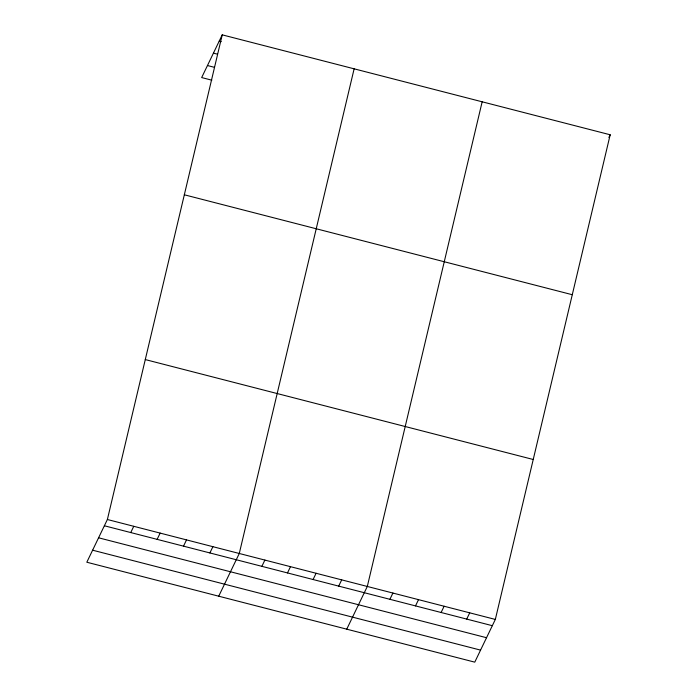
<?xml version="1.0" encoding="UTF-8"?>
<svg xmlns="http://www.w3.org/2000/svg" width="697" height="697" viewBox="0 0 697 697"><rect width="100%" height="100%" fill="white"/><g stroke="black" fill="none" stroke-linecap="round" stroke-linejoin="round"><path stroke-width="1.05" d="M107.382 519.509L222.23 34.85L610.18 134.774L495.332 619.433L474.77 662.15L86.82 562.226L107.382 519.509L495.332 619.433M354.128 68.829L239.28 553.479L218.727 596.196M482.158 101.797L367.31 586.456L346.749 629.173M222.23 34.85L201.668 77.567L211.818 80.181M130.748 532.56L133.763 526.305M157.13 539.356L160.144 533.1M183.511 546.152L186.517 539.896M209.893 552.948L212.899 546.692M261.88 566.339L264.886 560.074M287.478 572.934L290.492 566.67M313.084 579.521L316.098 573.265M338.69 586.116L341.704 579.86M608.89 137.457L610.18 134.774M389.902 599.307L392.908 593.051M415.508 605.902L418.514 599.647M441.114 612.497L444.12 606.242M466.711 619.093L469.726 612.837M219.215 41.106L221.245 41.628M213.43 53.138L217.481 54.183M207.462 65.535L214.563 67.365M184.33 194.785L572.281 294.718M145.281 359.574L533.231 459.497M104.367 525.765L492.317 625.688M98.582 537.796L486.532 637.72M92.614 550.194L480.564 650.118"/></g></svg>
